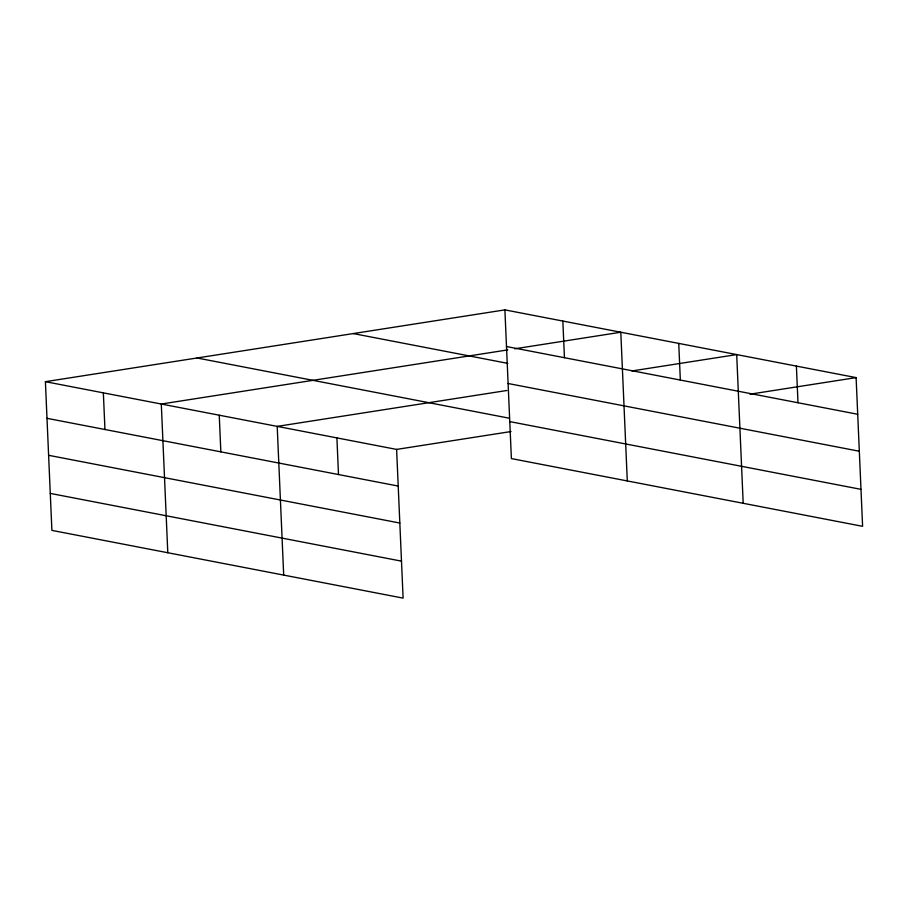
<?xml version="1.0" encoding="UTF-8"?>
<svg xmlns="http://www.w3.org/2000/svg" width="908" height="908" viewBox="0 0 908 908"><rect width="100%" height="100%" fill="white"/><g stroke="black" fill="none" stroke-linecap="round" stroke-linejoin="round"><path stroke-width="1.36" d="M45.4 381.678L396.614 449.415L403.107 598.122L51.892 530.385L45.4 381.678L504.893 309.878L856.108 377.614L862.6 526.322L511.386 458.585L504.893 309.878M507.754 349.898L161.295 404.026L167.798 552.745M514.654 348.82L620.8 332.226L627.292 480.945M506.948 390.485L277.201 426.385L283.693 575.093M631.934 370.952L736.694 354.585L743.187 503.293M396.614 449.415L511.022 431.538M749.963 394.197L856.108 377.614M506.494 346.527L857.708 414.264M353.257 333.565L507.799 363.37M508.105 383.505L859.32 451.242M197.036 357.979L509.365 418.225M509.774 421.607L860.988 489.344M47 418.327L398.215 486.064M48.612 455.305L399.826 523.042M50.28 493.407L401.495 561.144M796.395 366.094L797.996 402.755M678.741 343.406L680.342 380.055M562.846 321.057L564.447 357.707M336.902 437.894L338.502 474.544M219.248 415.206L220.848 451.855M103.353 392.858L104.953 429.507"/></g></svg>
